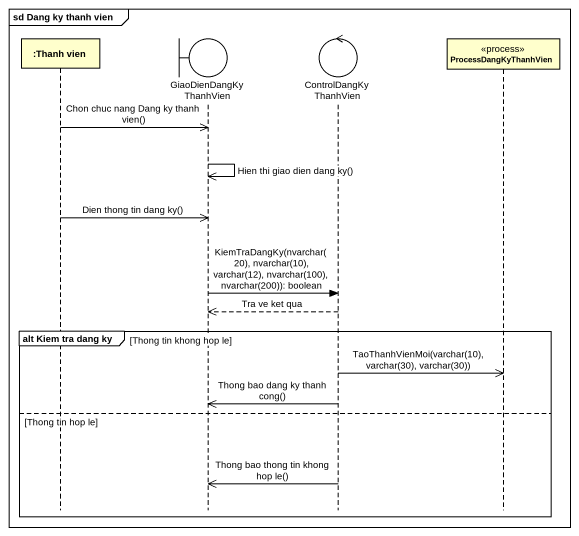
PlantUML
@startuml
mainframe sd Dang ky thanh vien
hide footbox
participant ":Thanh vien" as Thanh_vien
boundary GiaoDienDangKyThanhVien
control ControlDangKyThanhVien
participant ProcessDangKyThanhVien <<process>>

Thanh_vien ->> GiaoDienDangKyThanhVien : Chon chuc nang Dang ky thanh vien()
GiaoDienDangKyThanhVien ->> GiaoDienDangKyThanhVien : Hien thi giao dien dang ky()
Thanh_vien ->> GiaoDienDangKyThanhVien : Dien thong tin dang ky()
GiaoDienDangKyThanhVien -> ControlDangKyThanhVien : KiemTraDangKy(nvarchar(20), nvarchar(10), varchar(12), nvarchar(100), nvarchar(200)): boolean
ControlDangKyThanhVien -->> GiaoDienDangKyThanhVien : Tra ve ket qua
group alt Kiem tra dang ky [Thong tin khong hop le]
  ControlDangKyThanhVien ->> ProcessDangKyThanhVien : TaoThanhVienMoi(varchar(10), varchar(30), varchar(30))
  ControlDangKyThanhVien ->> GiaoDienDangKyThanhVien : Thong bao dang ky thanh cong()
else Thong tin hop le
  ControlDangKyThanhVien ->> GiaoDienDangKyThanhVien : Thong bao thong tin khong hop le()
end
@enduml
